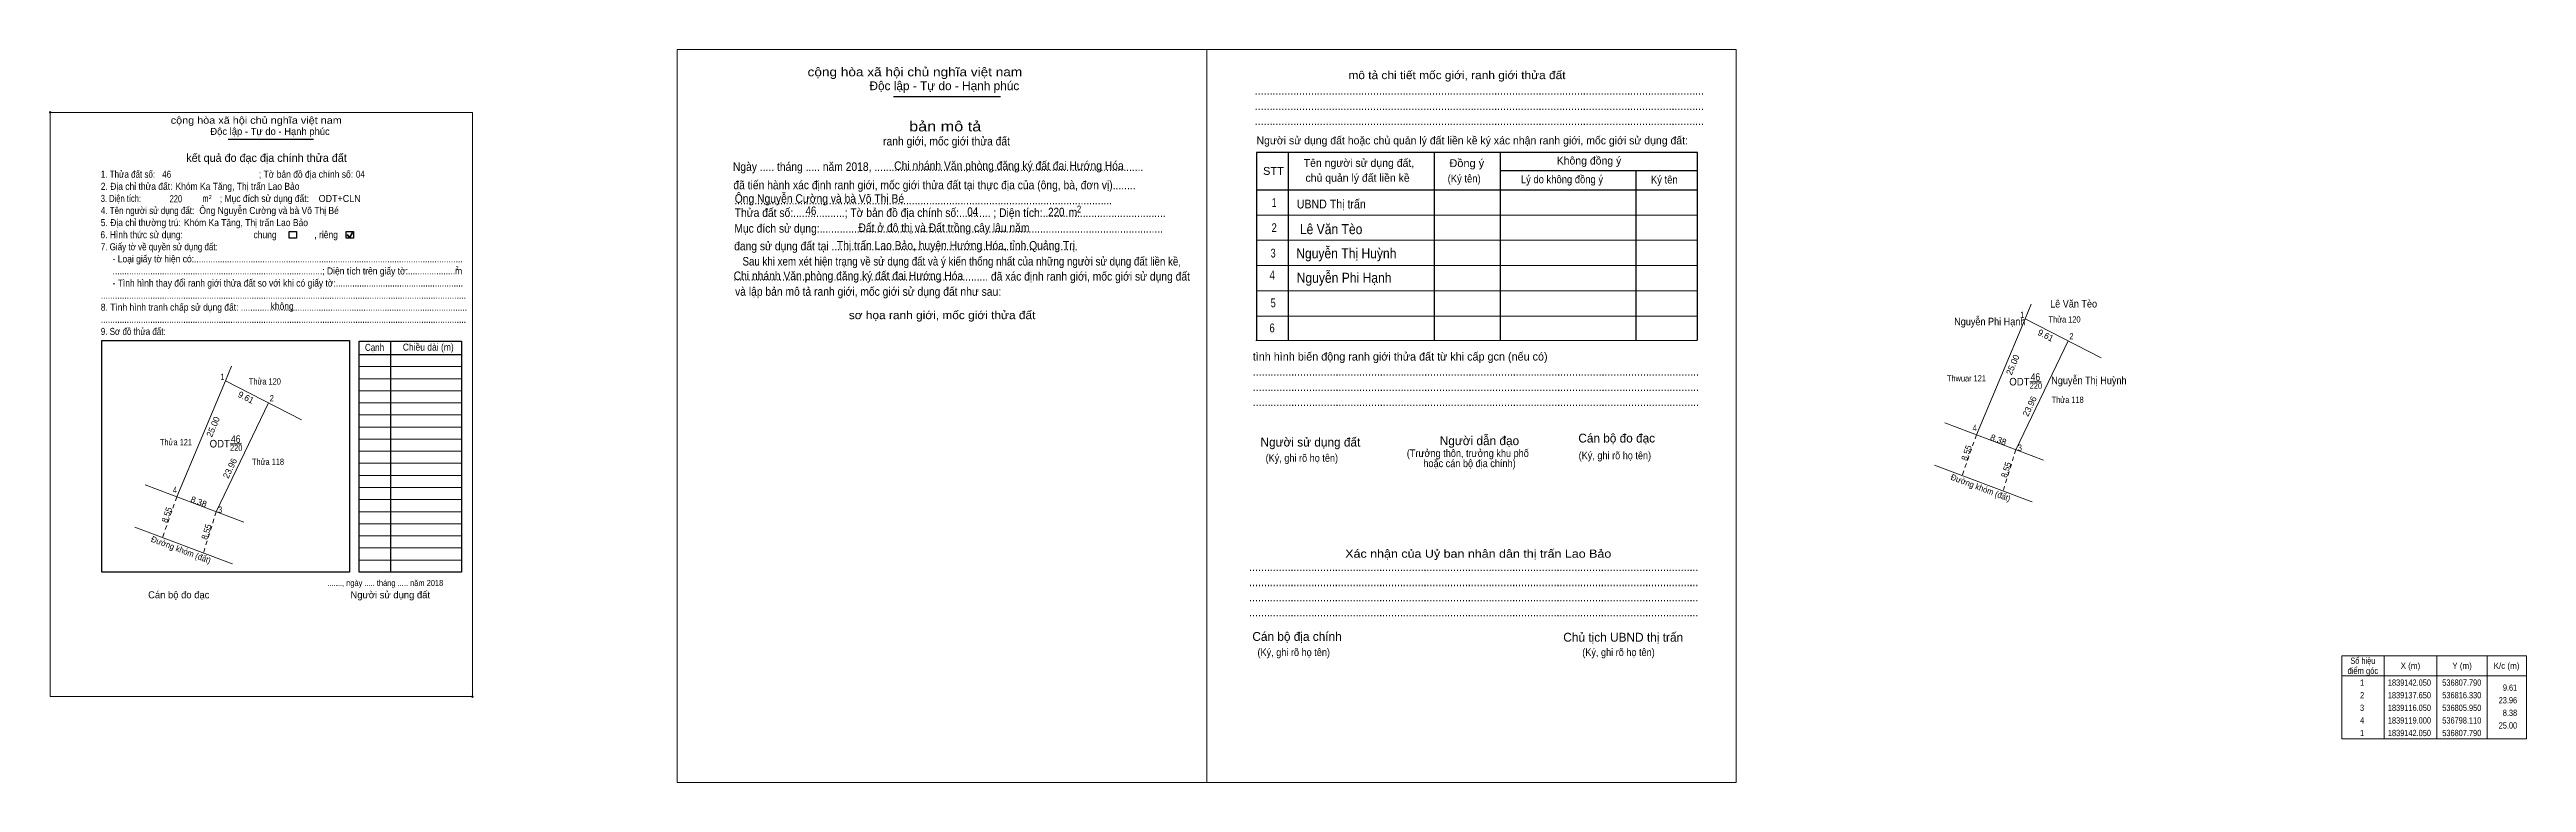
# Model space of a CAD drawing. Header units: metres. Extents: x 536415 to 536907, y 1839050 to 1839195.
import ezdxf
from ezdxf.enums import TextEntityAlignment as Align

# ---------------------------------------------------------------- set-up
doc = ezdxf.new("R2010")
doc.units = ezdxf.units.M
doc.header["$LTSCALE"] = 0.56
doc.header["$PDMODE"] = 32
doc.header["$PDSIZE"] = 0.28
doc.linetypes.add('SHORT_DASHED', pattern=[2.7, 1.5, -1.2])
doc.layers.add('25', color=7, linetype='Continuous')
doc.layers.add('6', color=7, linetype='Continuous')
for name, color, linetype, lineweight in [('63', 7, 'Continuous', 13), ('7', 7, 'Continuous', 13), ('8', 7, 'Continuous', 13)]:
    doc.layers.add(name, color=color, linetype=linetype, lineweight=lineweight)

msp = doc.modelspace()

# ---------------------------------------------------------------- linework, layer by layer
at = {"layer": '63'}
for p, q in [((536879.08, 1839075.15), (536879.08, 1839058.65)), ((536889.58, 1839075.15), (536889.58, 1839058.65)), ((536899.58, 1839075.15), (536899.58, 1839058.65)), ((536870.68, 1839071.15), (536907.38, 1839071.15))]:
    msp.add_line(p, q, dxfattribs=at)
msp.add_lwpolyline([(536870.68, 1839075.15), (536907.38, 1839075.15), (536907.38, 1839058.65), (536870.68, 1839058.65)], close=True, dxfattribs=at)
at = {"layer": '7'}
for p, q in [((536540.03, 1839195.48), (536645.22, 1839195.48)), ((536645.22, 1839195.48), (536750.41, 1839195.48)), ((536415.46, 1839183.02), (536499.33, 1839183.02)), ((536655.09, 1839162.63), (536742.73, 1839162.63)), ((536655.09, 1839157.61), (536742.73, 1839157.61)), ((536655.09, 1839152.59), (536742.73, 1839152.59)), ((536655.09, 1839147.57), (536742.73, 1839147.57)), ((536655.09, 1839142.56), (536742.73, 1839142.56)), ((536654.94, 1839137.71), (536742.58, 1839137.71)), ((536476.86, 1839132.54), (536497.14, 1839132.54)), ((536476.86, 1839130.14), (536497.14, 1839130.14)), ((536476.86, 1839127.74), (536497.14, 1839127.74)), ((536476.86, 1839125.34), (536497.14, 1839125.34)), ((536476.86, 1839122.94), (536497.14, 1839122.94)), ((536476.86, 1839120.54), (536497.14, 1839120.54)), ((536476.86, 1839118.14), (536497.14, 1839118.14)), ((536476.86, 1839115.74), (536497.14, 1839115.74)), ((536476.86, 1839113.34), (536497.14, 1839113.34)), ((536476.86, 1839110.94), (536497.14, 1839110.94)), ((536476.86, 1839108.54), (536497.14, 1839108.54)), ((536476.86, 1839106.14), (536497.14, 1839106.14)), ((536476.86, 1839103.74), (536497.14, 1839103.74)), ((536476.86, 1839101.34), (536497.14, 1839101.34)), ((536476.86, 1839098.94), (536497.14, 1839098.94)), ((536476.86, 1839096.54), (536497.14, 1839096.54)), ((536476.86, 1839094.14), (536497.14, 1839094.14))]:
    msp.add_line(p, q, dxfattribs=at)
at = {"layer": '7', "lineweight": 25}
for p, q in [((536582.97, 1839186.16), (536604.24, 1839186.16)), ((536450.78, 1839177.7), (536467.74, 1839177.7)), ((536661.39, 1839175.07), (536661.39, 1839137.71)), ((536690.41, 1839174.92), (536690.41, 1839137.71)), ((536703.5, 1839174.92), (536703.5, 1839137.71)), ((536703.5, 1839171.45), (536742.73, 1839171.45)), ((536730.44, 1839171.45), (536730.44, 1839137.71)), ((536655.09, 1839167.64), (536742.73, 1839167.64)), ((536476.86, 1839134.94), (536497.14, 1839134.94)), ((536483.06, 1839137.62), (536483.06, 1839091.74))]:
    msp.add_line(p, q, dxfattribs=at)
at = {"layer": '7', "lineweight": 35}
for p, q in [((536474.44, 1839158.74), (536474.92, 1839158.12)), ((536474.92, 1839158.12), (536475.5, 1839159.16))]:
    msp.add_line(p, q, dxfattribs=at)
at = {"layer": '7'}
for points in [[(536645.22, 1839195.48), (536645.22, 1839050), (536540.03, 1839050), (536540.03, 1839195.48)], [(536750.41, 1839195.48), (536750.41, 1839049.99), (536645.22, 1839049.99), (536645.22, 1839195.48)], [(536499.33, 1839183.02), (536499.33, 1839067.02), (536415.46, 1839067.02), (536415.46, 1839183.02)]]:
    msp.add_lwpolyline(points, dxfattribs=at)
msp.add_lwpolyline([(536750.41, 1839195.48), (536750.41, 1839049.99), (536645.22, 1839049.99), (536645.22, 1839195.48)], close=True, dxfattribs=at)
at = {"layer": '7', "lineweight": 25}
msp.add_lwpolyline([(536742.73, 1839137.71), (536742.73, 1839175.07), (536655.09, 1839175.07), (536655.09, 1839137.71)], dxfattribs=at)
for points in [[(536462.92, 1839159.36), (536464.36, 1839159.36), (536464.36, 1839158.02), (536462.92, 1839158.02)], [(536474.25, 1839159.36), (536475.69, 1839159.36), (536475.69, 1839158.02), (536474.25, 1839158.02)], [(536425.74, 1839137.7), (536474.94, 1839137.7), (536474.94, 1839091.74), (536425.74, 1839091.74)], [(536476.86, 1839137.62), (536497.14, 1839137.62), (536497.14, 1839091.74), (536476.86, 1839091.74)]]:
    msp.add_lwpolyline(points, close=True, dxfattribs=at)
at = {"layer": '7'}
for p in [(536415.46, 1839183.02), (536499.33, 1839067.02)]:
    msp.add_point(p, dxfattribs=at)
at = {"layer": '8'}
for p, q in [((536809, 1839144.94), (536807.79, 1839142.05)), ((536807.79, 1839142.05), (536798.11, 1839119)), ((536807.79, 1839142.05), (536822.88, 1839134.28)), ((536816.33, 1839137.65), (536805.95, 1839116.05)), ((536450.27, 1839129.74), (536440.59, 1839106.69)), ((536451.48, 1839132.63), (536450.27, 1839129.74)), ((536450.27, 1839129.74), (536465.36, 1839121.97)), ((536808.75, 1839129.49), (536810.99, 1839129.49)), ((536458.81, 1839125.34), (536448.43, 1839103.74)), ((536791.86, 1839121.35), (536811.42, 1839113.98)), ((536451.23, 1839117.18), (536453.47, 1839117.18)), ((536434.34, 1839109.04), (536453.9, 1839101.67)), ((536789.79, 1839113), (536808.82, 1839105.82)), ((536808.82, 1839105.82), (536809.19, 1839105.68)), ((536432.27, 1839100.69), (536451.3, 1839093.51)), ((536451.3, 1839093.51), (536451.67, 1839093.37))]:
    msp.add_line(p, q, dxfattribs=at)
at = {"layer": '8', "linetype": 'SHORT_DASHED'}
for p, q in [((536798.11, 1839119), (536795.28, 1839110.93)), ((536805.95, 1839116.05), (536803.42, 1839107.86)), ((536440.59, 1839106.69), (536437.76, 1839098.62)), ((536448.43, 1839103.74), (536445.9, 1839095.55))]:
    msp.add_line(p, q, dxfattribs=at)

# ---------------------------------------------------------------- texts
at = {"layer": '25', "width": 0.9}
for s, p in [('Chi nhánh Văn phòng đăng ký đất đai Hướng Hóa', (536583.11, 1839171.59)), ('Đất ở đô thị và Đất trồng cây lâu năm ', (536576.01, 1839159.27)), ('Chi nhánh Văn phòng đăng ký đất đai Hướng Hóa', (536551.22, 1839149.72))]:
    msp.add_text(s, height=1.7, dxfattribs=at).set_placement(p)
at = {"layer": '6'}
for s, height, width, p in [('Ông Nguyễn Cường và bà Võ Thị Bé', 1.4, 0.9, (536445.08, 1839162.84)), ('ODT+CLN', 1.4, 0.95, (536468.78, 1839165.22)), ('Ông Nguyễn Cường và bà Võ Thị Bé', 1.7, 0.9, (536551.44, 1839165.06))]:
    msp.add_text(s, height=height, dxfattribs=dict(at, width=width)).set_placement(p)
at = {"layer": '63'}
for s, width, p in [(' 1', 0.75, (536807.6, 1839142.2)), (' 2', 0.85, (536817.4, 1839137.96)), (' 1', 0.75, (536450.08, 1839129.89)), (' 2', 0.85, (536459.88, 1839125.65)), (' 4', 0.85, (536798.17, 1839119.76)), (' 3', 0.8, (536807.15, 1839115.82)), (' 4', 0.85, (536440.65, 1839107.45)), (' 3', 0.8, (536449.63, 1839103.51)), ('9.61', 0.8, (536905.53, 1839068.18)), ('23.96', 0.85, (536905.53, 1839065.68)), ('8.38', 0.85, (536905.53, 1839063.18)), ('25.00', 0.85, (536905.53, 1839060.68))]:
    msp.add_text(s, height=1.25, dxfattribs=dict(at, width=width)).set_placement(p, align=Align.RIGHT)
for s, rotation, p in [('9.61', 332.741, (536811.5838, 1839138.1807)), ('25.00', 67.22, (536805.9055, 1839132.658)), ('9.61', 332.741, (536454.0638, 1839125.8707)), ('23.96', 64.333, (536809.2451, 1839124.3843)), ('25.00', 67.22, (536448.3855, 1839120.348)), ('8.38', 339.38, (536802.2549, 1839117.44)), ('23.96', 64.333, (536451.7251, 1839112.0743)), ('8.38', 339.38, (536444.7349, 1839105.13))]:
    msp.add_text(s, height=1.25, rotation=rotation, dxfattribs=at).set_placement(p, align=Align.CENTER)
for s, width, p in [('Thửa 120', 0.85, (536815.615, 1839141.29)), ('Thửa 120', 0.85, (536458.095, 1839128.98)), ('Thwuar 121', 0.85, (536796.13, 1839129.59)), ('Thửa 118', 0.85, (536816.24, 1839125.34)), ('Thửa 121', 0.85, (536440.435, 1839116.91)), ('Thửa 118', 0.85, (536458.72, 1839113.03)), ('Số hiệu', 0.85, (536874.88, 1839073.53)), ('điểm góc', 0.9, (536874.88, 1839071.53)), (' 1', 0.75, (536874.53, 1839069.18)), ('1839142.050', 0.85, (536884.13, 1839069.18)), ('X (m)', 0.95, (536884.33, 1839072.53)), ('536807.790', 0.85, (536894.53, 1839069.18)), ('Y (m)', 0.95, (536894.585, 1839072.53)), ('K/c (m)', 0.95, (536903.425, 1839072.53)), (' 3', 0.8, (536874.525, 1839064.18)), (' 2', 0.85, (536874.535, 1839066.68)), ('1839137.650', 0.85, (536884.13, 1839066.68)), ('1839116.050', 0.85, (536884.13, 1839064.18)), ('536816.330', 0.85, (536894.53, 1839066.68)), ('536805.950', 0.85, (536894.53, 1839064.18)), (' 4', 0.85, (536874.53, 1839061.68)), (' 1', 0.75, (536874.53, 1839059.18)), ('1839119.000', 0.85, (536884.13, 1839061.68)), ('1839142.050', 0.85, (536884.13, 1839059.18)), ('536798.110', 0.85, (536894.53, 1839061.68)), ('536807.790', 0.85, (536894.53, 1839059.18))]:
    msp.add_text(s, height=1.25, dxfattribs=dict(at, width=width)).set_placement(p, align=Align.CENTER)
at = {"layer": '7'}
for s, height, width, p in [('cộng hòa xã hội chủ nghĩa việt nam', 1.756, 1.15, (536565.91, 1839190.17)), ('........................................................................................................................................................', 1.756, 0.9, (536654.75, 1839186.51)), ('........................................................................................................................................................', 1.756, 0.9, (536654.75, 1839183.5)), ('cộng hòa xã hội chủ nghĩa việt nam', 1.4, 1.15, (536439.39, 1839180.75)), ('........................................................................................................................................................', 1.756, 0.9, (536654.75, 1839180.49)), ('Ngày ..... tháng ..... năm 2018, ..............................................................................................', 1.7, 0.9, (536551.08, 1839171.39)), ('Đồng ý', 1.555, 1.05, (536693.41, 1839172.15)), ('2. Địa chỉ thửa đất:', 1.4, 0.9, (536425.5, 1839167.63)), ('1. Thửa đất số:', 1.4, 0.85, (536425.5, 1839170.03)), ('46', 1.4, 0.85, (536437.71, 1839170.03)), ('Khóm Ka Tăng, Thị trấn Lao Bảo', 1.4, 0.9, (536440.34, 1839167.63)), ('; Tờ bản đồ địa chính số:', 1.4, 0.9, (536456.91, 1839170.03)), ('04', 1.4, 0.85, (536476.18, 1839170.05)), (' đã tiến hành xác định ranh giới, mốc giới thửa đất tại thực địa của (ông, bà, đơn vị)........', 1.7, 0.9, (536550.6, 1839167.75)), ('STT', 1.555, 1.05, (536656.39, 1839170.6)), ('(Ký tên)', 1.555, 0.9, (536693.07, 1839169.1)), ('Lý do không đồng ý', 1.555, 0.9, (536707.61, 1839168.95)), ('Ký tên', 1.555, 0.9, (536733.45, 1839168.89)), ('4. Tên người sử dụng đất:', 1.4, 0.85, (536425.5, 1839162.83)), ('3. Diện tích:', 1.4, 0.8, (536425.5, 1839165.23)), ('220', 1.4, 0.8, (536439.17, 1839165.16)), ('m', 1.4, 0.8, (536445.68, 1839165.23)), ('2', 0.7999, 0.8, (536446.94, 1839165.79)), ('; Mục đích sử dụng đất:', 1.4, 0.9, (536449.15, 1839165.23)), ('Thửa đất số:..................; Tờ bản đồ địa chính số:........... ; Diện tích:...........................................', 1.7, 0.9, (536551.44, 1839162.25)), ('....................................................................................................................................', 1.7, 0.9, (536551.36, 1839164.75)), ('46', 1.7, 0.85, (536565.5, 1839162.63)), ('04', 1.7, 0.85, (536597.64, 1839162.45)), ('220', 1.7, 0.85, (536613.71, 1839162.38)), ('   m', 1.7, 0.9, (536616.07, 1839162.35)), ('2', 1.377, 0.8, (536619.43, 1839163.13)), ('6. Hình thức sử dụng:', 1.4, 0.9, (536425.42, 1839158.03)), ('5. Địa chỉ thường trú:', 1.4, 0.9, (536425.5, 1839160.43)), ('Khóm Ka Tăng, Thị trấn Lao Bảo', 1.4, 0.9, (536442.03, 1839160.43)), ('chung                , riêng', 1.4, 0.9, (536455.84, 1839158.03)), ('Mục đích sử dụng:........................................................................................................................', 1.7, 0.9, (536551.36, 1839159.13)), ('7. Giấy tờ về quyền sử dụng đất:', 1.4, 0.85, (536425.5, 1839155.63)), ('     - Loại giấy tờ hiện có:..................................................................................................................', 1.4, 0.9, (536425.5, 1839153.23)), ('đang sử dụng đất tại ......................................................................................', 1.7, 0.9, (536551.32, 1839155.63)), ('Sau khi xem xét hiện trạng về sử dụng đất và ý kiến thống nhất của những người sử dụng đất liền kề,', 1.7, 0.85, (536552.98, 1839152.6)), ('Thị trấn Lao Bảo, huyện Hướng Hóa, tỉnh Quảng Trị', 1.7, 0.9, (536571.73, 1839155.75)), ('     - Tình hình thay đổi ranh giới thửa đất so với khi có giấy tờ:......................................................', 1.4, 0.9, (536425.5, 1839148.43)), ('     .........................................................................................; Diện tích trên giấy tờ:....................m', 1.4, 0.9, (536425.5, 1839150.83)), ('2', 0.7999, 0.8, (536495.98, 1839151.71)), ('......................................................................................... đã xác định ranh giới, mốc giới sử dụng đất', 1.7, 0.9, (536551.18, 1839149.61)), (' và lập bản mô tả ranh giới, mốc giới sử dụng đất như sau:', 1.7, 0.9, (536550.94, 1839146.6)), ('8. Tình hình tranh chấp sử dụng đất: ................................................................................................', 1.4, 0.9, (536425.5, 1839143.63)), ('...........................................................................................................................................................', 1.4, 0.9, (536425.5, 1839146.03)), ('không', 1.4, 0.9, (536459.24, 1839143.84)), ('9. Sơ đồ thửa đất:', 1.4, 0.85, (536425.5, 1839138.83)), ('...........................................................................................................................................................', 1.4, 0.9, (536425.5, 1839141.23)), ('Cạnh', 1.4, 0.85, (536477.98, 1839135.66)), ('Chiều dài (m)', 1.4, 0.9, (536485.5, 1839135.71)), ('.......................................................................................................................................................', 1.756, 0.9, (536654.35, 1839130.73)), ('.......................................................................................................................................................', 1.756, 0.9, (536654.35, 1839127.72)), ('.......................................................................................................................................................', 1.756, 0.9, (536654.35, 1839124.71)), ('(Ký, ghi rõ họ tên)', 1.505, 0.9, (536656.9, 1839113.65)), ('(Ký, ghi rõ họ tên)', 1.505, 0.9, (536719.09, 1839114.15)), ('......., ngày ..... tháng ..... năm 2018', 1.2, 0.85, (536470.54, 1839088.99)), ('........................................................................................................................................................', 1.756, 0.9, (536653.63, 1839091.96)), ('........................................................................................................................................................', 1.756, 0.9, (536653.63, 1839088.95)), ('........................................................................................................................................................', 1.756, 0.9, (536653.63, 1839085.95)), ('........................................................................................................................................................', 1.756, 0.9, (536653.63, 1839082.94)), ('(Ký, ghi rõ họ tên)', 1.505, 0.9, (536655.29, 1839075.08)), ('(Ký, ghi rõ họ tên)', 1.505, 0.9, (536719.81, 1839075.08))]:
    msp.add_text(s, height=height, dxfattribs=dict(at, width=width)).set_placement(p)
for s, height, p in [('Độc lập - Tự do - Hạnh phúc', 1.756, (536578.2, 1839187.42)), ('Độc lập - Tự do - Hạnh phúc', 1.4, (536447.26, 1839178.54)), ('Người sử dụng đất hoặc chủ quản lý đất liền kề ký xác nhận ranh giới, mốc giới sử dụng đất:', 1.555, (536655.09, 1839176.67)), ('Tên người sử dụng đất,', 1.555, (536664.47, 1839172.2)), ('Không đồng ý', 1.555, (536714.73, 1839172.66)), ('chủ quản lý đất liền kề', 1.555, (536664.83, 1839169.24)), ('tình hình biến động ranh giới thửa đất từ khi cấp gcn (nếu có)', 1.605, (536654.35, 1839133.74)), ('Người sử dụng đất', 1.756, (536655.89, 1839116.67)), ('Người dẫn đạo', 1.755, (536691.5, 1839116.95)), ('Cán bộ đo đạc', 1.752, (536719.03, 1839117.47)), ('Cán bộ đo đạc', 1.4, (536434.9, 1839086.54)), ('Người sử dụng đất', 1.4, (536475.1, 1839086.54)), ('Cán bộ địa chính', 1.756, (536654.27, 1839078.09)), ('Chủ tịch UBND thị trấn', 1.76, (536716.04, 1839077.93))]:
    msp.add_text(s, height=height, dxfattribs=at).set_placement(p)
for s, height, width, p in [('mô tả chi tiết mốc giới, ranh giới thửa đất', 1.605, 1.1, (536694.92, 1839189.61)), ('ranh giới, mốc giới thửa đất', 1.7, 0.9, (536593.52, 1839176.44)), ('bản mô tả', 2.007, 1.2, (536593.25, 1839179.24)), ('1', 1.756, 0.7, (536658.595, 1839164.25)), ('UBND Thị trấn', 1.752, 0.9, (536669.945, 1839163.94)), ('2', 1.756, 0.8, (536658.605, 1839159.24)), ('3', 1.756, 0.75, (536658.405, 1839154.2)), ('4', 1.756, 0.8, (536658.21, 1839149.82)), ('sơ họa ranh giới, mốc giới thửa đất', 1.605, 1.1, (536592.635, 1839141.96)), ('5', 1.756, 0.75, (536658.415, 1839144.31)), ('6', 1.756, 0.8, (536658.185, 1839139.34)), ('(Trưởng thôn, trưởng khu phố', 1.505, 0.9, (536697.07, 1839114.59)), ('hoặc cán bộ địa chính)', 1.505, 0.9, (536697.41, 1839112.58)), ('Xác nhận của Uỷ ban nhân dân thị trấn Lao Bảo', 1.61, 1.15, (536699.15, 1839094.6))]:
    msp.add_text(s, height=height, dxfattribs=dict(at, width=width)).set_placement(p, align=Align.CENTER)
for s, height, p in [('kết quả đo đạc địa chính thửa đất', 1.6, (536458.425, 1839173.19)), ('.', 0.4001, (536499.3337, 1839066.83))]:
    msp.add_text(s, height=height, dxfattribs=at).set_placement(p, align=Align.CENTER)
at = {"layer": '8'}
for s, height, width, p in [('Lê Văn Tèo', 1.996, 0.9, (536669.915, 1839158.84)), ('Nguyễn Thị Huỳnh', 1.996, 0.9, (536672.935, 1839154.03)), ('Nguyễn Phi Hạnh', 1.996, 0.9, (536672.49, 1839149.18)), ('Lê Văn Tèo', 1.5, 0.9, (536817.415, 1839144.27)), ('Nguyễn Phi Hạnh', 1.5, 0.9, (536800.765, 1839140.74)), ('ODT', 1.5, 0.95, (536806.65, 1839128.8)), ('220', 1.2, 0.85, (536809.925, 1839128.14)), ('46', 1.5, 0.85, (536809.825, 1839129.72)), ('Nguyễn Thị Huỳnh', 1.5, 0.9, (536820.455, 1839129.05)), ('46', 1.5, 0.85, (536452.305, 1839117.41)), ('ODT', 1.5, 0.95, (536449.13, 1839116.49)), ('220', 1.2, 0.85, (536452.405, 1839115.83))]:
    msp.add_text(s, height=height, dxfattribs=dict(at, width=width)).set_placement(p, align=Align.CENTER)
for rotation, p in [(70.675, (536796.699, 1839115.2214)), (72.833, (536804.5757, 1839111.8829)), (70.675, (536439.1772, 1839102.9065)), (72.833, (536447.0557, 1839099.5729))]:
    msp.add_text('8.55', height=1.2, rotation=rotation, dxfattribs=at).set_placement(p, align=Align.CENTER)
at = {"layer": '8', "width": 0.95}
for p in [(536798.7432, 1839107.9258), (536441.2232, 1839095.6158)]:
    msp.add_text('Đường khóm (đất)', height=1.2, rotation=339.328, dxfattribs=at).set_placement(p, align=Align.CENTER)

doc.saveas('drawing.dxf')
